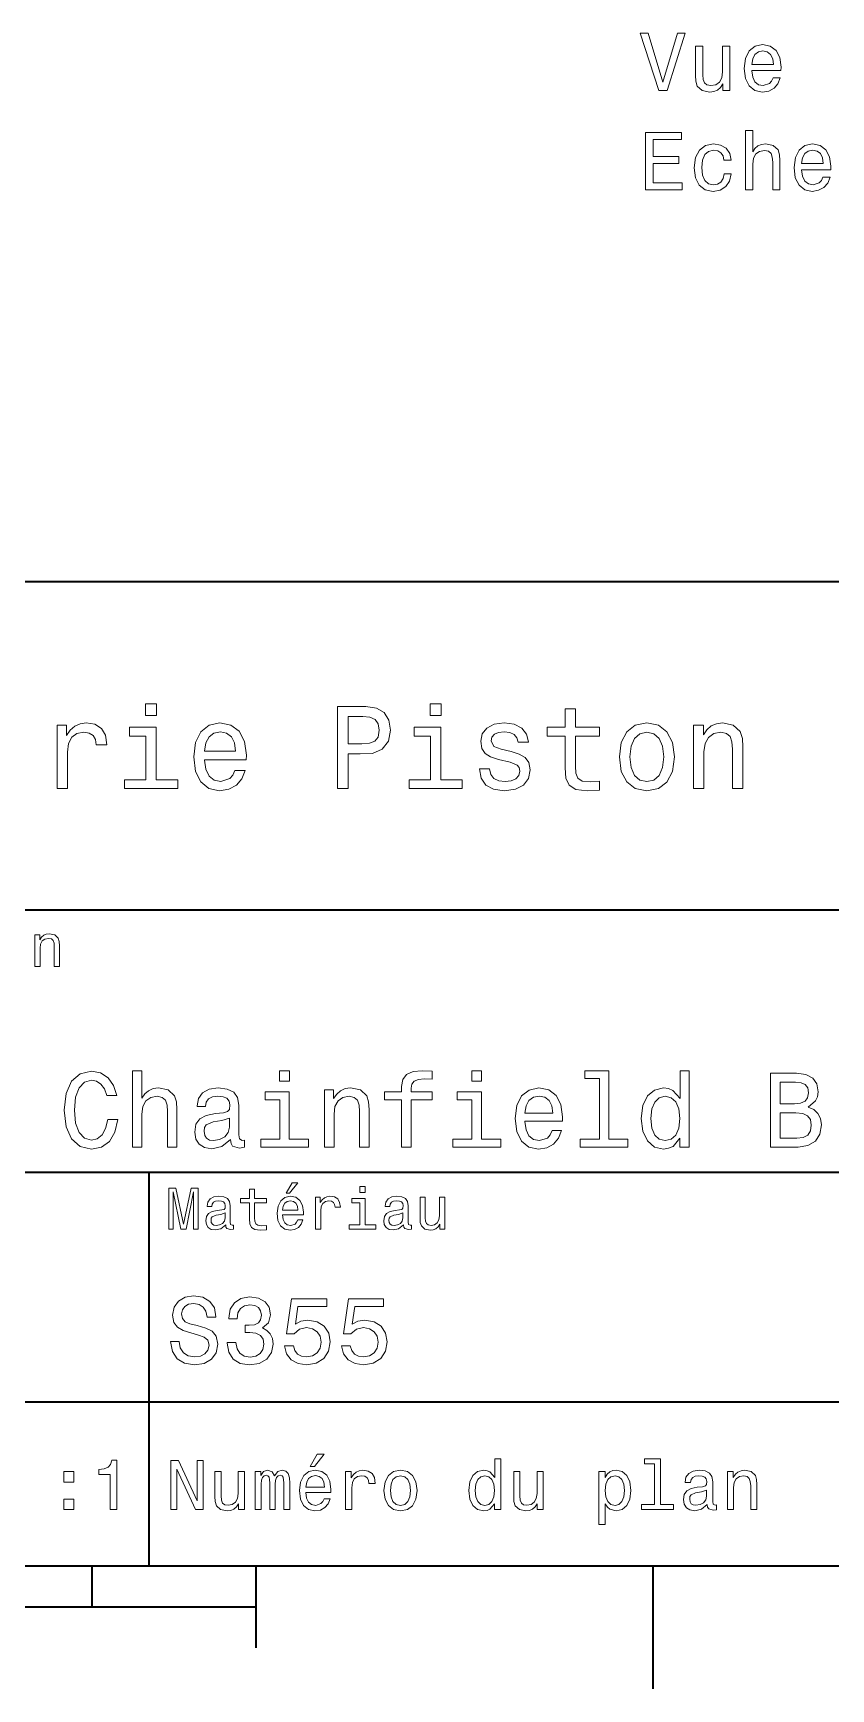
# Model space of a CAD drawing. Extents: x 0 to 297, y 0 to 210.
# Drawn here: x 184.9 to 233.5, y 2.5 to 103.4 of the extents above; entities that cross this region are included whole.
import ezdxf

# ---------------------------------------------------------------- set-up
doc = ezdxf.new("R2010")
doc.units = 0

msp = doc.modelspace()

# ---------------------------------------------------------------- linework, layer by layer
at = {"color": 7, "lineweight": 35}
for p, q in [((97, 70), (287, 70)), ((162, 50), (287, 50)), ((162, 34), (287, 34)), ((162, 20), (287, 20)), ((10, 10), (287, 10)), ((97, 10), (287, 10)), ((98.5, 7.5), (198.5, 7.5))]:
    msp.add_line(p, q, dxfattribs=at)
at = {"color": 7, "lineweight": 35, "ltscale": 0.35}
msp.add_line((192, 20), (192, 34), dxfattribs=at)
at = {"color": 7, "lineweight": 35, "ltscale": 0.25}
msp.add_line((192, 10), (192, 20), dxfattribs=at)
at = {"color": 7, "lineweight": 35, "ltscale": 0.0625}
msp.add_line((188.5, 10), (188.5, 7.5), dxfattribs=at)
at = {"color": 7, "lineweight": 35, "ltscale": 0.125}
msp.add_line((198.5, 10), (198.5, 5), dxfattribs=at)
at = {"color": 7, "lineweight": 35, "ltscale": 0.1875}
msp.add_line((222.699997, 10), (222.699997, 2.5), dxfattribs=at)
at = {"color": 7, "lineweight": 13}
for points in [[(224.191315, 103.434601), (223.313782, 100.454056), (222.411057, 103.434601), (221.931946, 103.434601), (223.06163, 99.929558), (223.565948, 99.929558), (224.67041, 103.434601)], [(227.393753, 102.637772), (226.949951, 102.637772), (226.949951, 101.074371), (226.899521, 100.711258), (226.753265, 100.449013), (226.526321, 100.287628), (226.228775, 100.237198), (225.991745, 100.277542), (225.840439, 100.398575), (225.754715, 100.605347), (225.734543, 100.897858), (225.734543, 102.637772), (225.290741, 102.637772), (225.290741, 100.857513), (225.305862, 100.499443), (225.401688, 100.201889), (225.694199, 99.929558), (226.163208, 99.83374), (226.415375, 99.869041), (226.632233, 99.959816), (226.818832, 100.116158), (226.970123, 100.343102), (226.970123, 99.929558), (227.393753, 99.929558)], [(228.730209, 101.15506), (230.505432, 101.15506), (230.510468, 101.361832), (230.429779, 101.941803), (230.207886, 102.375526), (229.854858, 102.637772), (229.385834, 102.733589), (228.926895, 102.632729), (228.573868, 102.350304), (228.346924, 101.891373), (228.266235, 101.286186), (228.341888, 100.665871), (228.568832, 100.211975), (228.916809, 99.929558), (229.370697, 99.83374), (229.764069, 99.8993), (230.086838, 100.07077), (230.323868, 100.343102), (230.460037, 100.706215), (230.021286, 100.706215), (229.930496, 100.504486), (229.799377, 100.353188), (229.426178, 100.232155), (229.138718, 100.287628), (228.92186, 100.464142), (228.78064, 100.751602), (228.730209, 101.139931)], [(228.730209, 101.528259), (228.78569, 101.876244), (228.92186, 102.133446), (229.128632, 102.289787), (229.40097, 102.345261), (229.668259, 102.289787), (229.875031, 102.133446), (230.001114, 101.876244), (230.046494, 101.528259)], [(222.254715, 93.882729), (224.473724, 93.882729), (224.473724, 94.306358), (222.718689, 94.306358), (222.718689, 95.491516), (224.282089, 95.491516), (224.282089, 95.910103), (222.718689, 95.910103), (222.718689, 96.959099), (224.43338, 96.959099), (224.43338, 97.382729), (222.254715, 97.382729)], [(228.341888, 93.882729), (228.78569, 93.882729), (228.78569, 95.446129), (228.831085, 95.804199), (228.977325, 96.066444), (229.204285, 96.227829), (229.506866, 96.288345), (229.748947, 96.237915), (229.900238, 96.101746), (229.975891, 95.874802), (230.001114, 95.572212), (230.001114, 93.882729), (230.444916, 93.882729), (230.444916, 95.662987), (230.424744, 96.021057), (230.333954, 96.318611), (230.036407, 96.590942), (229.572433, 96.68676), (229.320267, 96.651459), (229.103409, 96.555641), (228.92186, 96.404343), (228.78569, 96.197571), (228.78569, 97.503769), (228.341888, 97.503769)], [(227.03064, 95.693245), (227.469406, 95.693245), (227.378632, 96.096703), (227.161774, 96.414429), (226.823868, 96.611115), (226.385117, 96.68676), (225.90097, 96.585899), (225.532806, 96.303474), (225.300827, 95.844543), (225.220123, 95.229271), (225.295776, 94.619041), (225.52272, 94.165146), (225.880798, 93.882729), (226.36998, 93.786911), (226.803696, 93.862556), (227.141602, 94.074371), (227.373581, 94.407227), (227.474457, 94.851028), (227.050827, 94.851028), (226.975174, 94.568611), (226.833954, 94.356789), (226.632233, 94.22567), (226.385117, 94.185326), (226.077484, 94.250885), (225.855576, 94.452614), (225.719406, 94.780426), (225.674011, 95.2444), (225.719406, 95.698288), (225.860611, 96.0261), (226.08757, 96.227829), (226.385117, 96.298431), (226.647354, 96.253044), (226.844055, 96.137054), (226.975174, 95.945412)], [(231.766235, 95.108231), (233.541458, 95.108231), (233.546494, 95.315002), (233.465805, 95.894974), (233.243896, 96.328697), (232.890884, 96.590942), (232.42186, 96.68676), (231.962921, 96.585899), (231.609894, 96.303474), (231.38295, 95.844543), (231.302261, 95.239357), (231.377914, 94.619041), (231.604858, 94.165146), (231.952835, 93.882729), (232.406723, 93.786911), (232.800095, 93.85247), (233.122864, 94.023941), (233.359894, 94.296272), (233.496063, 94.659386), (233.057312, 94.659386), (232.966522, 94.457657), (232.835403, 94.306358), (232.462204, 94.185326), (232.174744, 94.240799), (231.957886, 94.417313), (231.816666, 94.704773), (231.766235, 95.093102)], [(231.766235, 95.48143), (231.821716, 95.829414), (231.957886, 96.086617), (232.164658, 96.242958), (232.436981, 96.298431), (232.704285, 96.242958), (232.911057, 96.086617), (233.037125, 95.829414), (233.08252, 95.48143)], [(192.439484, 62.554031), (191.769455, 62.554031), (191.769455, 61.833572), (192.439484, 61.833572)], [(203.462524, 57.381123), (204.125351, 57.381123), (204.125351, 59.492073), (204.860229, 59.492073), (205.602295, 59.528095), (206.193085, 59.780258), (206.574921, 60.270172), (206.704605, 60.940201), (206.603745, 61.559795), (206.315552, 62.013687), (205.840057, 62.287464), (205.191635, 62.381123), (203.462524, 62.381123)], [(205.01152, 61.76873), (205.443802, 61.725502), (205.760803, 61.588615), (205.94812, 61.336452), (206.01297, 60.940201), (205.940918, 60.522331), (205.746399, 60.270172), (205.414978, 60.140488), (204.96109, 60.104465), (204.125351, 60.104465), (204.125351, 61.76873)], [(209.788177, 62.554031), (209.118149, 62.554031), (209.118149, 61.833572), (209.788177, 61.833572)], [(217.353027, 60.579971), (217.353027, 58.64193), (217.396255, 58.015129), (217.597992, 57.582851), (218.001434, 57.330688), (218.685883, 57.244236), (219.43515, 57.280258), (219.43515, 57.827808), (218.887604, 57.78458), (218.390488, 57.842216), (218.123917, 58.022331), (218.008652, 58.324928), (217.98703, 58.75), (217.98703, 60.579971), (219.43515, 60.579971), (219.43515, 61.120316), (217.98703, 61.120316), (217.98703, 62.251438), (217.353027, 62.251438), (217.353027, 61.120316), (216.257935, 61.120316), (216.257935, 60.579971)], [(186.380402, 57.381123), (187.014404, 57.381123), (187.014404, 59.592937), (187.079254, 60.12608), (187.273773, 60.507923), (187.590775, 60.738472), (188.015854, 60.817722), (188.332855, 60.767288), (188.570602, 60.623199), (188.714691, 60.378242), (188.765121, 60.046829), (189.406342, 60.046829), (189.319885, 60.630402), (189.082123, 61.048271), (188.685883, 61.30043), (188.145538, 61.386887), (187.778091, 61.32925), (187.46109, 61.185158), (187.180115, 60.940201), (186.956772, 60.608788), (186.956772, 61.25), (186.380402, 61.25)], [(192.417862, 57.914265), (192.417862, 61.120316), (190.789627, 61.120316), (190.789627, 60.579971), (191.783859, 60.579971), (191.783859, 57.914265), (190.48703, 57.914265), (190.48703, 57.381123), (193.729111, 57.381123), (193.729111, 57.914265)], [(195.37175, 59.131844), (197.907776, 59.131844), (197.914978, 59.427231), (197.799713, 60.255764), (197.482712, 60.875359), (196.978378, 61.25), (196.30835, 61.386887), (195.65274, 61.242794), (195.148407, 60.839336), (194.824203, 60.183716), (194.708923, 59.319164), (194.817001, 58.432995), (195.141205, 57.78458), (195.638321, 57.381123), (196.286743, 57.244236), (196.848694, 57.337894), (197.309799, 57.582851), (197.648407, 57.971901), (197.842941, 58.490631), (197.216141, 58.490631), (197.086456, 58.20245), (196.899139, 57.986309), (196.365997, 57.8134), (195.955322, 57.892651), (195.645538, 58.14481), (195.443802, 58.555473), (195.37175, 59.110229)], [(195.37175, 59.664986), (195.451004, 60.162102), (195.645538, 60.529537), (195.940918, 60.75288), (196.329971, 60.83213), (196.711807, 60.75288), (197.007202, 60.529537), (197.187317, 60.162102), (197.252167, 59.664986)], [(209.766571, 57.914265), (209.766571, 61.120316), (208.138321, 61.120316), (208.138321, 60.579971), (209.132568, 60.579971), (209.132568, 57.914265), (207.835724, 57.914265), (207.835724, 57.381123), (211.077805, 57.381123), (211.077805, 57.914265)], [(214.060516, 59.636166), (213.44812, 59.780258), (212.994232, 59.945965), (212.842941, 60.28458), (212.886169, 60.522331), (213.03746, 60.695244), (213.282425, 60.803314), (213.635437, 60.846542), (213.97406, 60.803314), (214.240631, 60.67363), (214.413544, 60.479107), (214.485596, 60.219738), (215.105194, 60.219738), (215.105194, 60.23415), (214.997116, 60.70245), (214.701721, 61.069885), (214.240631, 61.30043), (213.635437, 61.386887), (213.023056, 61.30043), (212.57637, 61.062679), (212.29538, 60.709652), (212.208939, 60.262966), (212.273773, 59.830688), (212.475494, 59.528095), (212.806915, 59.311958), (213.289627, 59.16066), (213.995682, 58.987751), (214.427948, 58.807636), (214.543228, 58.663544), (214.586456, 58.447407), (214.521606, 58.180836), (214.348694, 57.979107), (214.067719, 57.849422), (213.693085, 57.806194), (213.296829, 57.849422), (213.008636, 58.000721), (212.814117, 58.245674), (212.734863, 58.584293), (212.122482, 58.584293), (212.223343, 58.007923), (212.518738, 57.590057), (212.98703, 57.337894), (213.635437, 57.244236), (214.312683, 57.337894), (214.809799, 57.590057), (215.112396, 57.993515), (215.220459, 58.519451), (215.141205, 58.973343), (214.917862, 59.283138), (214.55043, 59.484871)], [(220.65274, 59.311958), (220.768005, 58.432995), (221.099426, 57.78458), (221.625366, 57.381123), (222.331421, 57.244236), (223.030258, 57.381123), (223.556198, 57.777374), (223.887604, 58.425793), (224.010086, 59.311958), (223.887604, 60.190922), (223.556198, 60.846542), (223.030258, 61.242794), (222.331421, 61.386887), (221.625366, 61.242794), (221.099426, 60.839336), (220.768005, 60.190922)], [(221.301147, 59.319164), (221.365997, 59.967579), (221.567719, 60.435879), (221.891937, 60.72406), (222.331421, 60.824928), (222.763687, 60.72406), (223.087891, 60.443081), (223.289627, 59.967579), (223.361679, 59.319164), (223.289627, 58.663544), (223.087891, 58.188038), (222.763687, 57.899853), (222.331421, 57.806194), (221.891937, 57.899853), (221.567719, 58.188038), (221.365997, 58.663544)], [(225.177246, 57.381123), (225.811249, 57.381123), (225.811249, 59.614552), (225.876083, 60.12608), (226.085022, 60.500717), (226.409225, 60.731266), (226.841507, 60.817722), (227.187317, 60.745674), (227.403458, 60.551151), (227.511536, 60.226944), (227.547546, 59.794666), (227.547546, 57.381123), (228.181564, 57.381123), (228.181564, 59.924351), (228.15274, 60.435879), (228.023056, 60.86095), (227.597992, 61.25), (226.935165, 61.386887), (226.567719, 61.336452), (226.257935, 61.199566), (225.991364, 60.969017), (225.782425, 60.659222), (225.782425, 61.25), (225.177246, 61.25)], [(185.024506, 46.530979), (185.341492, 46.530979), (185.341492, 47.647694), (185.373917, 47.903458), (185.478394, 48.090778), (185.640488, 48.206051), (185.856628, 48.249279), (186.029541, 48.213257), (186.137604, 48.115993), (186.19165, 47.953888), (186.209656, 47.737751), (186.209656, 46.530979), (186.526657, 46.530979), (186.526657, 47.802593), (186.512253, 48.058357), (186.447403, 48.270893), (186.234879, 48.465416), (185.903458, 48.533859), (185.719742, 48.508644), (185.56485, 48.440201), (185.431564, 48.324928), (185.327087, 48.170029), (185.327087, 48.465416), (185.024506, 48.465416)], [(189.46759, 37.203171), (189.337906, 36.658501), (189.123932, 36.269451), (188.825653, 36.029537), (188.47551, 35.951729), (188.054047, 36.068443), (187.723343, 36.418587), (187.502884, 36.989193), (187.431564, 37.780258), (187.502884, 38.564842), (187.716858, 39.14193), (188.047562, 39.492073), (188.47551, 39.615273), (188.786743, 39.55043), (189.052597, 39.368874), (189.260086, 39.077087), (189.40274, 38.675072), (190.018738, 38.675072), (189.824219, 39.291065), (189.48703, 39.757923), (189.026657, 40.049709), (188.47551, 40.153458), (187.788193, 39.991352), (187.26297, 39.537464), (186.925797, 38.791786), (186.809082, 37.780258), (186.925797, 36.76873), (187.26297, 36.023052), (187.788193, 35.562679), (188.47551, 35.407059), (189.078537, 35.530258), (189.56485, 35.873917), (189.908508, 36.438038), (190.090057, 37.203171)], [(190.978394, 35.530258), (191.548996, 35.530258), (191.548996, 37.540344), (191.607361, 38.000721), (191.795395, 38.337894), (192.087189, 38.545387), (192.476227, 38.623199), (192.787476, 38.558357), (192.981995, 38.383286), (193.079254, 38.091499), (193.111679, 37.70245), (193.111679, 35.530258), (193.682281, 35.530258), (193.682281, 37.819164), (193.656342, 38.279537), (193.539627, 38.662102), (193.157074, 39.012245), (192.560532, 39.135445), (192.236313, 39.090057), (191.957504, 38.966858), (191.724075, 38.772331), (191.548996, 38.506485), (191.548996, 40.185879), (190.978394, 40.185879)], [(200.548996, 40.185879), (199.945969, 40.185879), (199.945969, 39.537464), (200.548996, 39.537464)], [(207.383286, 38.409222), (207.383286, 35.530258), (207.953903, 35.530258), (207.953903, 38.409222), (209.250732, 38.409222), (209.250732, 38.895531), (207.953903, 38.895531), (207.953903, 39.109509), (207.999283, 39.368874), (208.148422, 39.543945), (208.401306, 39.647694), (208.76442, 39.6866), (209.250732, 39.66066), (209.250732, 40.153458), (208.634735, 40.185879), (208.077103, 40.127522), (207.688049, 39.95245), (207.45462, 39.647694), (207.383286, 39.213257), (207.383286, 38.895531), (206.33934, 38.895531), (206.33934, 38.409222)], [(212.259369, 40.185879), (211.656342, 40.185879), (211.656342, 39.537464), (212.259369, 39.537464)], [(219.437317, 39.706051), (219.437317, 36.010086), (218.263687, 36.010086), (218.263687, 35.530258), (221.175079, 35.530258), (221.175079, 36.010086), (220.007935, 36.010086), (220.007935, 40.185879), (218.542511, 40.185879), (218.542511, 39.706051)], [(224.345825, 36.068443), (224.345825, 35.530258), (224.916428, 35.530258), (224.916428, 40.185879), (224.35231, 40.185879), (224.35231, 38.480545), (223.917877, 38.973343), (223.652023, 39.090057), (223.34726, 39.135445), (222.796112, 39.005764), (222.368164, 38.642651), (222.08934, 38.059078), (221.992081, 37.274494), (222.08934, 36.489914), (222.368164, 35.899857), (222.796112, 35.530258), (223.34726, 35.407059), (223.652023, 35.45245), (223.924347, 35.569164)], [(232.16571, 37.961815), (232.619598, 38.337894), (232.736313, 38.590778), (232.775223, 38.902016), (232.690918, 39.388329), (232.438049, 39.738472), (232.029541, 39.95245), (231.458939, 40.030258), (229.857361, 40.030258), (229.857361, 35.530258), (231.549713, 35.530258), (232.15274, 35.621037), (232.600143, 35.886887), (232.878967, 36.308357), (232.976227, 36.87896), (232.917877, 37.261528), (232.762253, 37.57925), (232.509369, 37.812679)], [(231.335739, 38.162823), (230.453888, 38.162823), (230.453888, 39.492073), (231.387604, 39.492073), (231.737762, 39.453171), (231.984161, 39.336452), (232.133286, 39.135445), (232.185165, 38.837173), (232.126801, 38.538902), (231.971191, 38.331409), (231.705338, 38.201729)], [(196.950287, 35.98415), (196.950287, 35.964695), (196.982712, 35.744236), (197.079971, 35.588615), (197.48848, 35.465416), (197.806198, 35.517288), (197.806198, 35.958214), (197.670029, 35.938759), (197.48848, 36.023052), (197.456055, 36.282421), (197.456055, 38.085014), (197.37825, 38.545387), (197.151306, 38.869595), (196.755768, 39.064121), (196.198135, 39.135445), (195.653458, 39.057636), (195.25145, 38.837173), (194.998566, 38.493515), (194.914276, 38.039623), (194.914276, 38.000721), (195.426514, 38.000721), (195.471909, 38.273052), (195.614563, 38.467579), (195.847992, 38.584293), (196.17868, 38.629681), (196.496399, 38.59726), (196.723343, 38.5), (196.859512, 38.331409), (196.904907, 38.09798), (196.878967, 37.825645), (196.775223, 37.68948), (196.515854, 37.624638), (196.029541, 37.572765), (195.471909, 37.456051), (195.07637, 37.248558), (194.842941, 36.924351), (194.771622, 36.444523), (194.836456, 36.016571), (195.037476, 35.698845), (195.361679, 35.497837), (195.809082, 35.426514), (196.412109, 35.562679)], [(200.529541, 36.010086), (200.529541, 38.895531), (199.064133, 38.895531), (199.064133, 38.409222), (199.958939, 38.409222), (199.958939, 36.010086), (198.791794, 36.010086), (198.791794, 35.530258), (201.709656, 35.530258), (201.709656, 36.010086)], [(202.688766, 35.530258), (203.259369, 35.530258), (203.259369, 37.540344), (203.317734, 38.000721), (203.505768, 38.337894), (203.797562, 38.545387), (204.1866, 38.623199), (204.497849, 38.558357), (204.692368, 38.383286), (204.789627, 38.091499), (204.822052, 37.70245), (204.822052, 35.530258), (205.392654, 35.530258), (205.392654, 37.819164), (205.366714, 38.279537), (205.25, 38.662102), (204.867447, 39.012245), (204.270905, 39.135445), (203.940216, 39.090057), (203.661392, 38.966858), (203.421478, 38.759365), (203.233429, 38.480545), (203.233429, 39.012245), (202.688766, 39.012245)], [(212.239914, 36.010086), (212.239914, 38.895531), (210.774506, 38.895531), (210.774506, 38.409222), (211.669312, 38.409222), (211.669312, 36.010086), (210.502167, 36.010086), (210.502167, 35.530258), (213.420029, 35.530258), (213.420029, 36.010086)], [(214.898422, 37.105907), (217.180847, 37.105907), (217.187317, 37.371758), (217.083588, 38.117435), (216.798279, 38.675072), (216.344391, 39.012245), (215.741364, 39.135445), (215.151306, 39.005764), (214.697418, 38.642651), (214.405624, 38.052593), (214.30188, 37.274494), (214.399139, 36.476944), (214.690933, 35.893372), (215.138336, 35.530258), (215.721909, 35.407059), (216.227676, 35.491352), (216.642654, 35.711815), (216.947418, 36.061958), (217.122482, 36.528816), (216.558365, 36.528816), (216.44165, 36.269451), (216.273056, 36.074928), (215.793228, 35.919308), (215.423645, 35.990631), (215.144821, 36.217579), (214.963257, 36.587173), (214.898422, 37.086452)], [(214.898422, 37.585735), (214.969742, 38.033138), (215.144821, 38.363831), (215.410675, 38.564842), (215.760818, 38.636166), (216.104477, 38.564842), (216.370331, 38.363831), (216.532425, 38.033138), (216.59079, 37.585735)], [(223.444534, 38.623199), (223.820618, 38.532421), (224.105911, 38.279537), (224.274506, 37.858067), (224.33934, 37.274494), (224.274506, 36.684437), (224.105911, 36.262966), (223.820618, 36.003601), (223.444534, 35.919308), (223.087906, 36.003601), (222.815567, 36.262966), (222.634003, 36.690922), (222.575653, 37.274494), (222.634003, 37.851585), (222.815567, 38.273052), (223.087906, 38.532421)], [(231.478394, 36.068443), (230.453888, 36.068443), (230.453888, 37.618156), (231.420029, 37.618156), (231.828537, 37.572765), (232.120316, 37.4366), (232.295395, 37.203171), (232.353745, 36.865993), (232.295395, 36.509365), (232.133286, 36.262966), (231.860962, 36.113831)], [(196.885452, 36.749279), (196.807648, 36.412102), (196.600143, 36.152737), (196.28891, 35.98415), (195.906342, 35.925793), (195.659943, 35.958214), (195.484879, 36.061958), (195.374649, 36.243515), (195.342224, 36.496395), (195.368164, 36.723343), (195.471909, 36.885445), (195.886887, 37.067001), (196.412109, 37.14481), (196.885452, 37.30043)], [(200.341492, 32.728386), (200.554031, 32.728386), (201.054749, 33.340778), (200.701736, 33.340778)], [(193.183716, 30.530979), (193.46109, 30.530979), (193.46109, 32.80043), (193.929398, 30.530979), (194.239197, 30.530979), (194.703888, 32.80043), (194.703888, 30.530979), (194.984863, 30.530979), (194.984863, 33.030979), (194.545395, 33.030979), (194.08429, 30.826368), (193.626801, 33.030979), (193.183716, 33.030979)], [(196.656342, 30.78314), (196.656342, 30.772333), (196.674347, 30.649855), (196.728394, 30.5634), (196.955338, 30.494957), (197.131851, 30.523775), (197.131851, 30.768732), (197.056198, 30.757925), (196.955338, 30.804754), (196.937317, 30.948847), (196.937317, 31.950287), (196.894089, 32.206051), (196.768005, 32.386166), (196.548264, 32.494236), (196.23848, 32.533859), (195.935883, 32.490635), (195.71254, 32.368156), (195.572052, 32.177231), (195.525223, 31.925072), (195.525223, 31.903458), (195.809799, 31.903458), (195.835022, 32.054756), (195.914261, 32.162823), (196.043945, 32.227665), (196.227661, 32.25288), (196.404175, 32.234871), (196.530258, 32.180836), (196.605911, 32.087173), (196.631119, 31.957493), (196.616714, 31.806194), (196.559082, 31.730547), (196.414978, 31.694523), (196.144806, 31.665705), (195.835022, 31.600864), (195.61528, 31.48559), (195.485596, 31.305475), (195.445969, 31.038904), (195.481995, 30.801151), (195.593658, 30.62464), (195.773773, 30.512968), (196.022339, 30.473343), (196.357346, 30.54899)], [(198.100861, 32.130402), (198.100861, 31.161383), (198.122482, 30.847982), (198.223343, 30.631844), (198.425079, 30.505762), (198.767288, 30.462536), (199.141937, 30.480547), (199.141937, 30.754322), (198.868149, 30.732708), (198.619598, 30.761526), (198.486313, 30.851583), (198.42868, 31.002882), (198.417862, 31.215418), (198.417862, 32.130402), (199.141937, 32.130402), (199.141937, 32.400574), (198.417862, 32.400574), (198.417862, 32.966137), (198.100861, 32.966137), (198.100861, 32.400574), (197.553314, 32.400574), (197.553314, 32.130402)], [(200.121765, 31.40634), (201.389771, 31.40634), (201.393372, 31.554033), (201.335739, 31.9683), (201.177231, 32.278099), (200.925079, 32.465416), (200.590057, 32.533859), (200.262253, 32.461815), (200.010086, 32.260086), (199.847977, 31.932276), (199.790344, 31.5), (199.844376, 31.056915), (200.006485, 30.732708), (200.255051, 30.530979), (200.579254, 30.462536), (200.860229, 30.509365), (201.090775, 30.631844), (201.260086, 30.826368), (201.357346, 31.085733), (201.043945, 31.085733), (200.979111, 30.941643), (200.885452, 30.833572), (200.618881, 30.747118), (200.413544, 30.786743), (200.258652, 30.912823), (200.157776, 31.118155), (200.121765, 31.395533)], [(202.131851, 30.530979), (202.448853, 30.530979), (202.448853, 31.636887), (202.481262, 31.903458), (202.578537, 32.094379), (202.73703, 32.209652), (202.94957, 32.249279), (203.108063, 32.224064), (203.226944, 32.152016), (203.298996, 32.029537), (203.324203, 31.863832), (203.644806, 31.863832), (203.601593, 32.155621), (203.482712, 32.364552), (203.284576, 32.490635), (203.014404, 32.533859), (202.830688, 32.505043), (202.672195, 32.432995), (202.531708, 32.310516), (202.420029, 32.144814), (202.420029, 32.465416), (202.131851, 32.465416)], [(205.150574, 30.79755), (205.150574, 32.400574), (204.336456, 32.400574), (204.336456, 32.130402), (204.833572, 32.130402), (204.833572, 30.79755), (204.185165, 30.79755), (204.185165, 30.530979), (205.806198, 30.530979), (205.806198, 30.79755)], [(205.161377, 33.117435), (204.82637, 33.117435), (204.82637, 32.757202), (205.161377, 32.757202)], [(207.499283, 30.78314), (207.499283, 30.772333), (207.517288, 30.649855), (207.57132, 30.5634), (207.798264, 30.494957), (207.974777, 30.523775), (207.974777, 30.768732), (207.899139, 30.757925), (207.798264, 30.804754), (207.780258, 30.948847), (207.780258, 31.950287), (207.73703, 32.206051), (207.610947, 32.386166), (207.391205, 32.494236), (207.081406, 32.533859), (206.778824, 32.490635), (206.555481, 32.368156), (206.414978, 32.177231), (206.368149, 31.925072), (206.368149, 31.903458), (206.65274, 31.903458), (206.677948, 32.054756), (206.757202, 32.162823), (206.886887, 32.227665), (207.070602, 32.25288), (207.247116, 32.234871), (207.373199, 32.180836), (207.448853, 32.087173), (207.47406, 31.957493), (207.459656, 31.806194), (207.402023, 31.730547), (207.257919, 31.694523), (206.987747, 31.665705), (206.677948, 31.600864), (206.458206, 31.48559), (206.328537, 31.305475), (206.28891, 31.038904), (206.324921, 30.801151), (206.4366, 30.62464), (206.616714, 30.512968), (206.86528, 30.473343), (207.200287, 30.54899)], [(210.010086, 32.465416), (209.693085, 32.465416), (209.693085, 31.348703), (209.657059, 31.089336), (209.552597, 30.902016), (209.390488, 30.786743), (209.177948, 30.750719), (209.008636, 30.779539), (208.900574, 30.865993), (208.83934, 31.013687), (208.824921, 31.222622), (208.824921, 32.465416), (208.507919, 32.465416), (208.507919, 31.193804), (208.518738, 30.93804), (208.587173, 30.725504), (208.796112, 30.530979), (209.131119, 30.462536), (209.311234, 30.487751), (209.466141, 30.552593), (209.599426, 30.664265), (209.707489, 30.826368), (209.707489, 30.530979), (210.010086, 30.530979)], [(196.620316, 31.208212), (196.577087, 31.020893), (196.461823, 30.876801), (196.28891, 30.78314), (196.07637, 30.750719), (195.939484, 30.768732), (195.842224, 30.826368), (195.780975, 30.927233), (195.76297, 31.067722), (195.777374, 31.193804), (195.835022, 31.283861), (196.065567, 31.384726), (196.357346, 31.427954), (196.620316, 31.514408)], [(200.121765, 31.672911), (200.161377, 31.921469), (200.258652, 32.105186), (200.406342, 32.216858), (200.600861, 32.256485), (200.791794, 32.216858), (200.939484, 32.105186), (201.029541, 31.921469), (201.061966, 31.672911)], [(207.463257, 31.208212), (207.420029, 31.020893), (207.304749, 30.876801), (207.131851, 30.78314), (206.919312, 30.750719), (206.782425, 30.768732), (206.68515, 30.826368), (206.623917, 30.927233), (206.605911, 31.067722), (206.620316, 31.193804), (206.677948, 31.283861), (206.908508, 31.384726), (207.200287, 31.427954), (207.463257, 31.514408)], [(193.824203, 23.680117), (193.299713, 23.680117), (193.414978, 23.069164), (193.703171, 22.619596), (194.146973, 22.348703), (194.746399, 22.250721), (195.340057, 22.342941), (195.783859, 22.596542), (196.066284, 22.994238), (196.170029, 23.518732), (196.083572, 23.991356), (195.841492, 24.296831), (195.44957, 24.49856), (194.925079, 24.648417), (194.47551, 24.757925), (194.181549, 24.884727), (194.014404, 25.069164), (193.96254, 25.357349), (194.014404, 25.616714), (194.164261, 25.812681), (194.394806, 25.945246), (194.711823, 25.991356), (195.034576, 25.933718), (195.288177, 25.778099), (195.455338, 25.518732), (195.536026, 25.167149), (196.060516, 25.167149), (196.060516, 25.178675), (195.968292, 25.720463), (195.697403, 26.12392), (195.270889, 26.377522), (194.694519, 26.463978), (194.175797, 26.377522), (193.772339, 26.135448), (193.51297, 25.760807), (193.420746, 25.276657), (193.495682, 24.844381), (193.714691, 24.550434), (194.060516, 24.354467), (194.533142, 24.204613), (195, 24.072046), (195.351578, 23.945246), (195.564835, 23.760807), (195.639771, 23.461096), (195.570602, 23.155621), (195.391937, 22.925074), (195.121033, 22.780981), (194.769455, 22.734871), (194.377518, 22.798271), (194.077805, 22.98271), (193.887604, 23.282421)], [(196.752167, 23.616716), (196.752167, 23.57637), (196.844376, 23.023056), (197.11528, 22.60807), (197.541794, 22.342941), (198.106628, 22.244957), (198.706055, 22.342941), (199.155624, 22.596542), (199.443802, 23), (199.547546, 23.518732), (199.501434, 23.858791), (199.374634, 24.135448), (199.167145, 24.348703), (198.890488, 24.504324), (199.265137, 24.815563), (199.39769, 25.311239), (199.311234, 25.760807), (199.0634, 26.100864), (198.659943, 26.314121), (198.106628, 26.38905), (197.587891, 26.296831), (197.190201, 26.043228), (196.930832, 25.639771), (196.844376, 25.103746), (196.844376, 25.063402), (197.357346, 25.063402), (197.403458, 25.432278), (197.553314, 25.697407), (197.795395, 25.858791), (198.135452, 25.916428), (198.435165, 25.870317), (198.654175, 25.749281), (198.786743, 25.553314), (198.838623, 25.288185), (198.786743, 25.005764), (198.648422, 24.815563), (198.406342, 24.700289), (198.077805, 24.665707), (197.853027, 24.671471), (197.853027, 24.216139), (198.135452, 24.227667), (198.498566, 24.175793), (198.769455, 24.037464), (198.930832, 23.812681), (198.98848, 23.518732), (198.925079, 23.184439), (198.757919, 22.9366), (198.492798, 22.780981), (198.141205, 22.729107), (197.778091, 22.786745), (197.51297, 22.959656), (197.345825, 23.236313), (197.282425, 23.616716)], [(200.244965, 23.40346), (200.371765, 22.930836), (200.654175, 22.56196), (201.069168, 22.331413), (201.599426, 22.244957), (202.181549, 22.348703), (202.636887, 22.631124), (202.925079, 23.080692), (203.034576, 23.657061), (202.9366, 24.193085), (202.659943, 24.613834), (202.227661, 24.884727), (201.668594, 24.98271), (201.236313, 24.913546), (200.902023, 24.723343), (201.0634, 25.801153), (202.815567, 25.801153), (202.815567, 26.273777), (200.677231, 26.273777), (200.360229, 24.152739), (200.82132, 24.152739), (201.155624, 24.423632), (201.582138, 24.521614), (201.951004, 24.458214), (202.233429, 24.273777), (202.412109, 23.991356), (202.47551, 23.628242), (202.412109, 23.265131), (202.227661, 22.98271), (201.945251, 22.804035), (201.582138, 22.740635), (201.276657, 22.780981), (201.040344, 22.913546), (200.867432, 23.121038), (200.780975, 23.40346)], [(203.714691, 23.40346), (203.841492, 22.930836), (204.123917, 22.56196), (204.53891, 22.331413), (205.069168, 22.244957), (205.651291, 22.348703), (206.106628, 22.631124), (206.394806, 23.080692), (206.504318, 23.657061), (206.406342, 24.193085), (206.129684, 24.613834), (205.697403, 24.884727), (205.138336, 24.98271), (204.706055, 24.913546), (204.371765, 24.723343), (204.533142, 25.801153), (206.285309, 25.801153), (206.285309, 26.273777), (204.146973, 26.273777), (203.829971, 24.152739), (204.291061, 24.152739), (204.625366, 24.423632), (205.05188, 24.521614), (205.420746, 24.458214), (205.703171, 24.273777), (205.881851, 23.991356), (205.945251, 23.628242), (205.881851, 23.265131), (205.697403, 22.98271), (205.414978, 22.804035), (205.05188, 22.740635), (204.746399, 22.780981), (204.510086, 22.913546), (204.337173, 23.121038), (204.250717, 23.40346)], [(189.621033, 13.428675), (190.014404, 13.428675), (190.014404, 16.450289), (189.720459, 16.450289), (189.642639, 16.1866), (189.48703, 16.009367), (189.249268, 15.905621), (188.920746, 15.871038), (188.920746, 15.564121), (189.621033, 15.564121)], [(193.315567, 13.428675), (193.674347, 13.428675), (193.674347, 15.888329), (194.824203, 13.428675), (195.286743, 13.428675), (195.286743, 16.428675), (194.92363, 16.428675), (194.92363, 13.969021), (193.786743, 16.428675), (193.315567, 16.428675)], [(201.809799, 16.065563), (202.06485, 16.065563), (202.66571, 16.800432), (202.242081, 16.800432)], [(213.048996, 13.787464), (213.048996, 13.428675), (213.429398, 13.428675), (213.429398, 16.532421), (213.053314, 16.532421), (213.053314, 15.395534), (212.763687, 15.724064), (212.586456, 15.801874), (212.383286, 15.832133), (212.015854, 15.745678), (211.730545, 15.503603), (211.544662, 15.114553), (211.479828, 14.591499), (211.544662, 14.068444), (211.730545, 13.675073), (212.015854, 13.428675), (212.383286, 13.346542), (212.586456, 13.376801), (212.768005, 13.454611)], [(222.788193, 16.212536), (222.788193, 13.748559), (222.005768, 13.748559), (222.005768, 13.428675), (223.946686, 13.428675), (223.946686, 13.748559), (223.168594, 13.748559), (223.168594, 16.532421), (222.19165, 16.532421), (222.19165, 16.212536)], [(186.798264, 15.105908), (187.394806, 15.105908), (187.394806, 15.75), (186.798264, 15.75)], [(197.798279, 15.75), (197.417862, 15.75), (197.417862, 14.409943), (197.374634, 14.098703), (197.249283, 13.873919), (197.054749, 13.735591), (196.799713, 13.692364), (196.596542, 13.726946), (196.466858, 13.830692), (196.393372, 14.007925), (196.376083, 14.258646), (196.376083, 15.75), (195.995682, 15.75), (195.995682, 14.224064), (196.008652, 13.917148), (196.090775, 13.662104), (196.341492, 13.428675), (196.743515, 13.346542), (196.959656, 13.376801), (197.145538, 13.454611), (197.305481, 13.588617), (197.435165, 13.783141), (197.435165, 13.428675), (197.798279, 13.428675)], [(198.459656, 13.428675), (198.809799, 13.428675), (198.809799, 14.980548), (198.831406, 15.213978), (198.896255, 15.382565), (198.995682, 15.481989), (199.125366, 15.520894), (199.229111, 15.486312), (199.298279, 15.399857), (199.332855, 15.252882), (199.345825, 15.058358), (199.345825, 13.428675), (199.674347, 13.428675), (199.674347, 14.980548), (199.695969, 15.209655), (199.760803, 15.378242), (199.864548, 15.481989), (199.994232, 15.520894), (200.097977, 15.486312), (200.167145, 15.399857), (200.210373, 15.058358), (200.210373, 13.428675), (200.560516, 13.428675), (200.560516, 15.032421), (200.53891, 15.365274), (200.469742, 15.620317), (200.331406, 15.775937), (200.106628, 15.832133), (199.842941, 15.745678), (199.639771, 15.494957), (199.479828, 15.741355), (199.211823, 15.832133), (198.965424, 15.745678), (198.796829, 15.503603), (198.796829, 15.75), (198.459656, 15.75)], [(201.546112, 14.479107), (203.067719, 14.479107), (203.072052, 14.656341), (203.002884, 15.153459), (202.812683, 15.525217), (202.510086, 15.75), (202.108063, 15.832133), (201.714691, 15.745678), (201.412109, 15.503603), (201.217575, 15.110231), (201.148422, 14.591499), (201.213257, 14.059798), (201.407776, 13.67075), (201.706055, 13.428675), (202.095108, 13.346542), (202.432281, 13.402739), (202.708939, 13.549712), (202.912109, 13.783141), (203.028824, 14.09438), (202.65274, 14.09438), (202.574936, 13.92147), (202.46254, 13.791787), (202.142654, 13.688041), (201.896255, 13.735591), (201.710373, 13.886888), (201.58934, 14.133286), (201.546112, 14.466139)], [(201.546112, 14.798992), (201.593658, 15.097262), (201.710373, 15.317724), (201.887604, 15.45173), (202.121033, 15.49928), (202.350143, 15.45173), (202.527374, 15.317724), (202.635452, 15.097262), (202.674347, 14.798992)], [(203.958221, 13.428675), (204.338623, 13.428675), (204.338623, 14.755764), (204.377518, 15.075649), (204.494232, 15.304755), (204.684433, 15.443084), (204.939484, 15.490635), (205.129684, 15.460375), (205.272339, 15.373919), (205.358795, 15.226946), (205.389053, 15.028098), (205.773773, 15.028098), (205.721909, 15.378242), (205.579254, 15.628963), (205.341492, 15.78026), (205.017288, 15.832133), (204.796829, 15.797551), (204.606628, 15.711096), (204.438034, 15.564121), (204.304031, 15.365274), (204.304031, 15.75), (203.958221, 15.75)], [(206.305481, 14.587176), (206.374634, 14.059798), (206.573486, 13.67075), (206.889053, 13.428675), (207.312683, 13.346542), (207.731995, 13.428675), (208.047546, 13.666427), (208.246399, 14.055476), (208.319885, 14.587176), (208.246399, 15.114553), (208.047546, 15.507925), (207.731995, 15.745678), (207.312683, 15.832133), (206.889053, 15.745678), (206.573486, 15.503603), (206.374634, 15.114553)], [(206.694519, 14.591499), (206.733429, 14.980548), (206.854462, 15.261528), (207.048996, 15.434439), (207.312683, 15.494957), (207.572052, 15.434439), (207.766571, 15.26585), (207.887604, 14.980548), (207.930832, 14.591499), (207.887604, 14.198127), (207.766571, 13.912825), (207.572052, 13.739914), (207.312683, 13.683718), (207.048996, 13.739914), (206.854462, 13.912825), (206.733429, 14.198127)], [(212.44812, 15.490635), (212.698853, 15.430116), (212.889053, 15.261528), (213.001434, 14.980548), (213.044678, 14.591499), (213.001434, 14.198127), (212.889053, 13.917148), (212.698853, 13.744237), (212.44812, 13.688041), (212.210373, 13.744237), (212.028824, 13.917148), (211.907776, 14.20245), (211.868881, 14.591499), (211.907776, 14.976225), (212.028824, 15.257205), (212.210373, 15.430116)], [(216.014404, 15.75), (215.634003, 15.75), (215.634003, 14.409943), (215.590775, 14.098703), (215.465424, 13.873919), (215.270889, 13.735591), (215.015854, 13.692364), (214.812683, 13.726946), (214.682999, 13.830692), (214.609512, 14.007925), (214.592224, 14.258646), (214.592224, 15.75), (214.211823, 15.75), (214.211823, 14.224064), (214.224792, 13.917148), (214.306915, 13.662104), (214.557632, 13.428675), (214.959656, 13.346542), (215.175797, 13.376801), (215.361679, 13.454611), (215.521622, 13.588617), (215.651306, 13.783141), (215.651306, 13.428675), (216.014404, 13.428675)], [(219.788193, 15.391211), (219.788193, 15.75), (219.407776, 15.75), (219.407776, 12.529539), (219.788193, 12.529539), (219.788193, 13.783141), (219.922195, 13.579971), (220.073486, 13.445966), (220.453888, 13.346542), (220.817001, 13.428675), (221.10231, 13.675073), (221.288193, 14.064121), (221.357346, 14.591499), (221.288193, 15.114553), (221.10231, 15.503603), (220.817001, 15.745678), (220.453888, 15.832133), (220.246399, 15.806196), (220.069168, 15.724064), (219.917877, 15.585735)], [(220.389053, 13.688041), (220.134003, 13.744237), (219.948135, 13.917148), (219.831421, 14.198127), (219.792511, 14.591499), (219.831421, 14.980548), (219.948135, 15.261528), (220.134003, 15.430116), (220.389053, 15.490635), (220.622482, 15.430116), (220.808365, 15.257205), (220.925079, 14.976225), (220.968307, 14.591499), (220.925079, 14.20245), (220.808365, 13.917148), (220.622482, 13.744237)], [(226.01297, 13.731268), (226.01297, 13.7183), (226.034592, 13.571326), (226.099426, 13.46758), (226.371765, 13.385448), (226.583588, 13.42003), (226.583588, 13.713977), (226.492798, 13.701009), (226.371765, 13.757205), (226.350159, 13.930116), (226.350159, 15.131845), (226.298279, 15.438761), (226.146973, 15.6549), (225.883286, 15.784582), (225.511536, 15.832133), (225.148422, 15.78026), (224.880402, 15.633286), (224.711823, 15.404179), (224.655624, 15.101585), (224.655624, 15.075649), (224.997131, 15.075649), (225.027374, 15.257205), (225.122482, 15.386889), (225.278107, 15.464698), (225.498566, 15.494957), (225.710388, 15.473343), (225.861679, 15.408502), (225.952454, 15.29611), (225.982712, 15.140491), (225.965424, 14.958934), (225.896255, 14.868156), (225.723343, 14.824928), (225.399139, 14.790346), (225.027374, 14.712537), (224.763687, 14.574208), (224.608078, 14.358069), (224.560516, 14.038185), (224.60376, 13.752882), (224.737762, 13.541066), (224.953888, 13.407061), (225.252167, 13.35951), (225.654175, 13.450289)], [(227.236313, 13.428675), (227.616714, 13.428675), (227.616714, 14.768732), (227.655624, 15.075649), (227.780975, 15.300432), (227.97551, 15.438761), (228.234879, 15.490635), (228.442368, 15.447407), (228.572052, 15.330692), (228.636887, 15.136168), (228.658508, 14.876801), (228.658508, 13.428675), (229.03891, 13.428675), (229.03891, 14.954612), (229.021622, 15.261528), (228.943817, 15.516571), (228.688766, 15.75), (228.291077, 15.832133), (228.070618, 15.801874), (227.884735, 15.719741), (227.724792, 15.581412), (227.599426, 15.395534), (227.599426, 15.75), (227.236313, 15.75)], [(225.969742, 14.241355), (225.917877, 14.016571), (225.779541, 13.84366), (225.572052, 13.731268), (225.317017, 13.692364), (225.15274, 13.713977), (225.036026, 13.783141), (224.96254, 13.904179), (224.940933, 14.072767), (224.958221, 14.224064), (225.027374, 14.332133), (225.304047, 14.453171), (225.654175, 14.505044), (225.969742, 14.60879)], [(186.798264, 13.428675), (187.394806, 13.428675), (187.394806, 14.072767), (186.798264, 14.072767)]]:
    msp.add_lwpolyline(points, close=True, dxfattribs=at)

doc.saveas('drawing.dxf')
